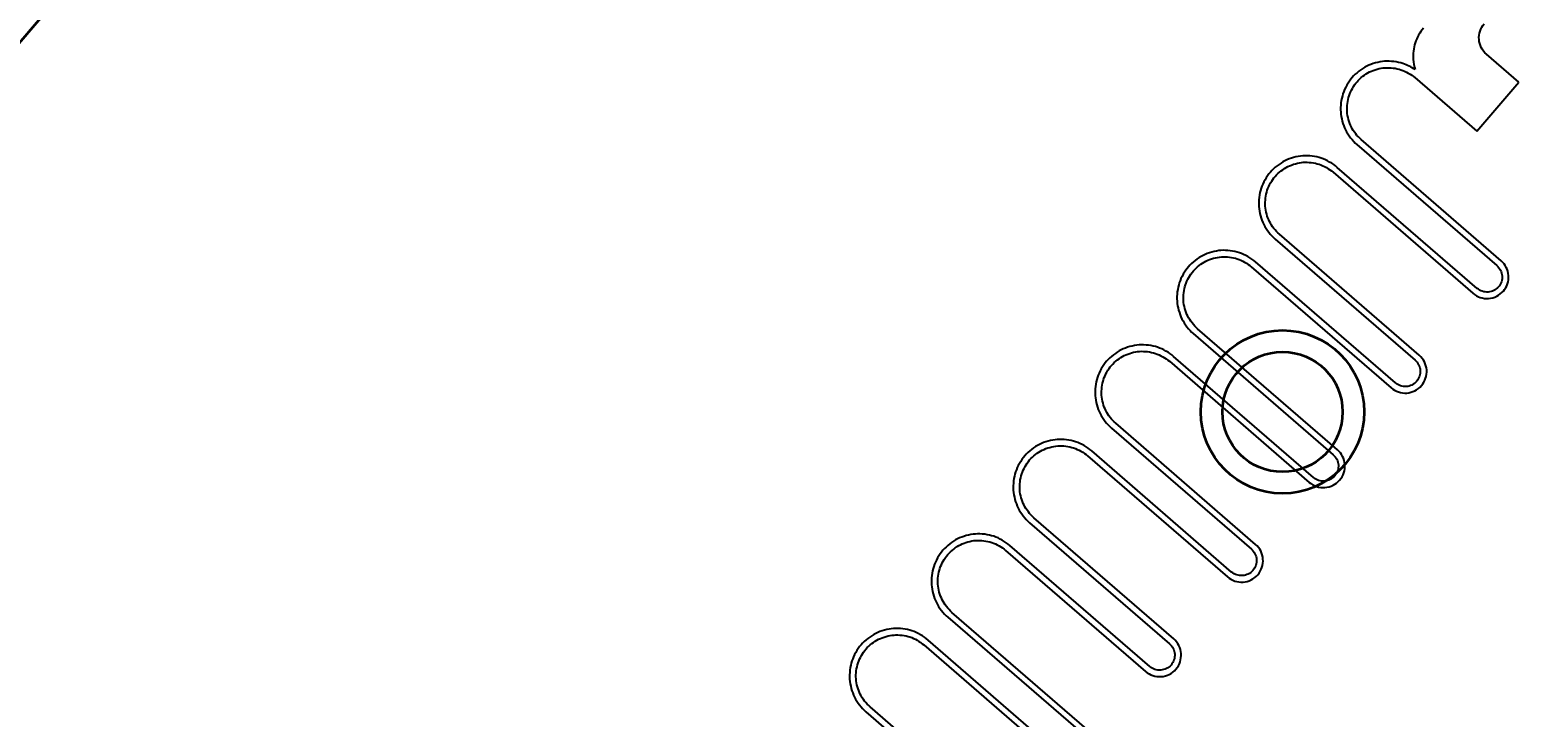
# Model space of a CAD drawing. Header units: millimetres. Extents: x -605 to 8012, y -2292 to 5879.
# Drawn here: x 4913.3 to 5086.3, y 2398.6 to 2478.5 of the extents above; entities that cross this region are included whole.
import ezdxf

# ---------------------------------------------------------------- set-up
doc = ezdxf.new("R2010")
doc.units = ezdxf.units.MM
doc.header["$LTSCALE"] = 5
doc.layers.get('0').update_dxf_attribs({"lineweight": 25})
doc.layers.add('Arestas Visíveis', color=7, linetype='Continuous', lineweight=35)
doc.layers.add('Dimensão', color=7, linetype='Continuous', lineweight=18, true_color=0x006400)
doc.styles.add('Texto_2_5_COTA - LNLS', font='SwissCLI.ttf')
doc.dimstyles.new('PADRAO-LNLS', dxfattribs={"dimscale": 5, "dimtxt": 2.5, "dimasz": 2.5, "dimexe": 1, "dimexo": 1, "dimgap": 0.25, "dimtad": 1, "dimdec": 1, "dimrnd": 1e-08, "dimzin": 0, "dimtxsty": 'Texto_2_5_COTA - LNLS', "dimcen": 0.09, "dimdle": 4, "dimclrd": 98, "dimclre": 98, "dimclrt": 1, "dimadec": 1, "dimazin": 0, "dimtfac": 0.6, "dimtdec": 3, "dimtmove": 0, "dimatfit": 3, "dimfxl": 1, "dimtolj": 1, "dimtzin": 0, "dimlwd": 15, "dimlwe": 15, "dimarcsym": 0})

# ---------------------------------------------------------------- blocks, each defined once
blk = doc.blocks.new('*D29')
at = {"layer": 'Defpoints', "color": 0, "linetype": 'Continuous', "transparency": 16777216}
for p in [(5101.32, 2083.83), (5040.88, 2036.1), (5098.36, 1963.31)]:
    blk.add_point(p, dxfattribs=at)
at = {"layer": 'Dimensão', "color": 98, "linetype": 'Continuous', "lineweight": 15, "transparency": 16777216}
for p, q in [((5093.57, 2093.64), (5085.82, 2103.45)), ((5044.8, 2039.2), (5105.24, 2086.93)), ((5102.28, 1966.41), (5162.72, 2014.14)), ((5166.54, 2001.23), (5174.29, 1991.42)), ((5376.08, 1735.87), (5174.29, 1991.42)), ((5830.08, 1735.87), (5376.08, 1735.87))]:
    blk.add_line(p, q, dxfattribs=at)
at = {"layer": 'Dimensão', "color": 98, "linetype": 'Continuous', "transparency": 16777216}
for points in [[(5095.2, 2094.93), (5091.93, 2092.35), (5101.32, 2083.83)], [(5168.18, 2002.52), (5164.91, 1999.94), (5158.8, 2011.04)]]:
    blk.add_solid(points, dxfattribs=at)
at = {"layer": 'Dimensão', "color": 1, "linetype": 'Continuous', "lineweight": 18, "transparency": 16777216, "insert": (5609.33, 1793.82), "char_height": 500, "attachment_point": 5, "style": 'Texto_2_5_COTA - LNLS'}
blk.add_mtext('\\A1;{\\H12.45;55,7 - (Centro Bloco Laminas e Centro Camara de Vacuo)}', dxfattribs=at)

msp = doc.modelspace()

# ---------------------------------------------------------------- linework, layer by layer
for p, q in [((5086.23919, 2472.35476), (5082.4586, 2475.62694)), ((5074.15088, 2472.89835), (5081.33092, 2466.68387)), ((5081.33092, 2466.68387), (5086.23919, 2472.35476)), ((5067.42733, 2465.13014), (5083.68078, 2451.06244)), ((5084.17161, 2451.62952), (5067.91816, 2465.69723)), ((5064.6519, 2461.91152), (5080.89943, 2447.84894)), ((5081.39026, 2448.41602), (5065.14273, 2462.4786)), ((5074.66671, 2440.64782), (5058.41918, 2454.7104)), ((5057.92835, 2454.14331), (5074.17588, 2440.08073)), ((5055.147, 2450.92981), (5071.39453, 2436.86723)), ((5071.88536, 2437.43432), (5055.63783, 2451.4969)), ((5048.42345, 2443.1616), (5064.67098, 2429.09902)), ((5065.16181, 2429.66611), (5048.91428, 2443.72869)), ((5062.38046, 2426.45261), (5046.13293, 2440.51519)), ((5045.6421, 2439.9481), (5061.88963, 2425.88552)), ((5038.91855, 2432.17989), (5055.16608, 2418.11731)), ((5055.65691, 2418.6844), (5039.40938, 2432.74698)), ((5036.1372, 2428.96639), (5052.38473, 2414.90381)), ((5052.87556, 2415.4709), (5036.62803, 2429.53348)), ((5046.15201, 2407.70269), (5029.90448, 2421.76527)), ((5029.41365, 2421.19818), (5045.66118, 2407.1356)), ((5026.6323, 2417.98468), (5042.87983, 2403.9221)), ((5043.37066, 2404.48919), (5027.12313, 2418.55177)), ((5019.90875, 2410.21647), (5036.15628, 2396.15389)), ((5036.64711, 2396.72098), (5020.39958, 2410.78356)), ((5033.86576, 2393.50748), (5017.61823, 2407.57006)), ((5017.1274, 2407.00297), (5033.37493, 2392.94039)), ((5010.40385, 2399.23477), (5026.65138, 2385.17219)), ((5027.14221, 2385.73927), (5010.89468, 2399.80185))]:
    msp.add_line(p, q)
for points, knots in [([(5075.15163, 2478.64491), (5074.7478, 2478.17833), (5074.38174, 2477.53466), (5073.99266, 2476.36346), (5073.90079, 2475.6287), (5073.97242, 2474.63496), (5074.05017, 2474.21726), (5074.17755, 2473.82576)], [0.29619254812, 0.29619254812, 0.29619254812, 0.29619254812, 0.33321661023, 0.33321661023, 0.37024067677, 0.37024067677, 0.39299592187, 0.39299592187, 0.39299592187, 0.39299592187]), ([(5082.4586, 2475.62694), (5082.22531, 2475.82885), (5081.99802, 2476.12111), (5081.72149, 2476.67275), (5081.62334, 2477.02974), (5081.57898, 2477.64522), (5081.62491, 2478.0126), (5081.81945, 2478.59819), (5082.00248, 2478.92003), (5082.20439, 2479.15332)], [0.07404813627, 0.07404813627, 0.07404813627, 0.07404813627, 0.09256017329, 0.09256017329, 0.11107220863, 0.11107220863, 0.12958424175, 0.12958424175, 0.14809627296, 0.14809627296, 0.14809627296, 0.14809627296]), ([(5074.17755, 2473.82576), (5073.74427, 2474.12651), (5073.23911, 2474.37351), (5072.12668, 2474.74307), (5071.31669, 2474.84434), (5069.95973, 2474.74652), (5069.17264, 2474.53012), (5067.9564, 2473.92046), (5067.31204, 2473.41932), (5066.42169, 2472.39064), (5066.01816, 2471.68106), (5065.58924, 2470.38996), (5065.48797, 2469.57997), (5065.58579, 2468.223), (5065.80219, 2467.43592), (5066.41185, 2466.21968), (5066.91299, 2465.57532), (5067.42733, 2465.13014)], [0.1745551819, 0.1745551819, 0.1745551819, 0.1745551819, 0.2040731471, 0.2040731471, 0.2448877788, 0.2448877788, 0.2857024048, 0.2857024048, 0.3265170254, 0.3265170254, 0.367331646, 0.367331646, 0.4081462719, 0.4081462719, 0.4489609036, 0.4489609036, 0.4897755393, 0.4897755393, 0.4897755393, 0.4897755393]), ([(5067.91816, 2465.69723), (5067.4738, 2466.08183), (5067.04085, 2466.63851), (5066.51415, 2467.68926), (5066.32719, 2468.36925), (5066.24268, 2469.54157), (5066.33018, 2470.24135), (5066.70073, 2471.35677), (5067.04936, 2471.9698), (5067.81856, 2472.85851), (5068.37524, 2473.29146), (5069.42599, 2473.81816), (5070.10597, 2474.00512), (5071.2783, 2474.08963), (5071.97807, 2474.00213), (5073.0935, 2473.63158), (5073.70652, 2473.28295), (5074.15088, 2472.89835)], [0.1410440705, 0.1410440705, 0.1410440705, 0.1410440705, 0.1763050948, 0.1763050948, 0.2115661156, 0.2115661156, 0.2468271314, 0.2468271314, 0.2820881428, 0.2820881428, 0.3173491542, 0.3173491542, 0.3526101701, 0.3526101701, 0.3878711909, 0.3878711909, 0.4231322152, 0.4231322152, 0.4231322152, 0.4231322152]), ([(5065.14273, 2462.4786), (5064.62839, 2462.92378), (5063.91881, 2463.32731), (5062.6277, 2463.75623), (5061.81772, 2463.8575), (5060.46075, 2463.75969), (5059.67367, 2463.54328), (5058.45743, 2462.93362), (5057.81307, 2462.43249), (5056.92272, 2461.4038), (5056.51918, 2460.69423), (5056.09027, 2459.40312), (5055.98899, 2458.59313), (5056.08681, 2457.23617), (5056.30321, 2456.44908), (5056.91288, 2455.23284), (5057.41401, 2454.58848), (5057.92835, 2454.14331)], [0.1632585114, 0.1632585114, 0.1632585114, 0.1632585114, 0.2040731447, 0.2040731447, 0.244887774, 0.244887774, 0.2857024023, 0.2857024023, 0.3265170254, 0.3265170254, 0.367331646, 0.367331646, 0.4081462719, 0.4081462719, 0.4489609036, 0.4489609036, 0.4897755393, 0.4897755393, 0.4897755393, 0.4897755393]), ([(5058.41918, 2454.7104), (5057.97482, 2455.095), (5057.54188, 2455.65168), (5057.01517, 2456.70243), (5056.82822, 2457.38241), (5056.74371, 2458.55474), (5056.8312, 2459.25451), (5057.20175, 2460.36994), (5057.55038, 2460.98296), (5058.31958, 2461.87167), (5058.87626, 2462.30462), (5059.92701, 2462.83133), (5060.607, 2463.01828), (5061.77932, 2463.10279), (5062.47909, 2463.0153), (5063.59452, 2462.64474), (5064.20754, 2462.29612), (5064.6519, 2461.91152)], [0.1410440705, 0.1410440705, 0.1410440705, 0.1410440705, 0.1763050927, 0.1763050927, 0.2115661115, 0.2115661115, 0.2468271294, 0.2468271294, 0.2820881428, 0.2820881428, 0.3173491542, 0.3173491542, 0.3526101701, 0.3526101701, 0.3878711909, 0.3878711909, 0.4231322152, 0.4231322152, 0.4231322152, 0.4231322152]), ([(5055.63783, 2451.4969), (5055.12348, 2451.94207), (5054.41391, 2452.34561), (5053.1228, 2452.77452), (5052.31282, 2452.8758), (5050.95585, 2452.77798), (5050.16877, 2452.56158), (5048.95253, 2451.95191), (5048.30817, 2451.45078), (5047.41782, 2450.42209), (5047.01428, 2449.71252), (5046.58537, 2448.42141), (5046.48409, 2447.61143), (5046.58191, 2446.25446), (5046.79831, 2445.46737), (5047.40798, 2444.25113), (5047.90911, 2443.60678), (5048.42345, 2443.1616)], [0.1632585114, 0.1632585114, 0.1632585114, 0.1632585114, 0.2040731471, 0.2040731471, 0.2448877788, 0.2448877788, 0.2857024047, 0.2857024047, 0.3265170254, 0.3265170254, 0.367331646, 0.367331646, 0.4081462719, 0.4081462719, 0.4489609036, 0.4489609036, 0.4897755393, 0.4897755393, 0.4897755393, 0.4897755393]), ([(5048.91428, 2443.72869), (5048.46992, 2444.11329), (5048.03698, 2444.66997), (5047.51027, 2445.72072), (5047.32332, 2446.4007), (5047.23881, 2447.57303), (5047.3263, 2448.2728), (5047.69685, 2449.38823), (5048.04548, 2450.00125), (5048.81468, 2450.88997), (5049.37136, 2451.32291), (5050.42211, 2451.84962), (5051.1021, 2452.03657), (5052.27442, 2452.12108), (5052.97419, 2452.03359), (5054.08962, 2451.66303), (5054.70264, 2451.31441), (5055.147, 2450.92981)], [0.1410440705, 0.1410440705, 0.1410440705, 0.1410440705, 0.1763050948, 0.1763050948, 0.2115661156, 0.2115661156, 0.2468271314, 0.2468271314, 0.2820881428, 0.2820881428, 0.3173491542, 0.3173491542, 0.3526101701, 0.3526101701, 0.3878711909, 0.3878711909, 0.4231322152, 0.4231322152, 0.4231322152, 0.4231322152]), ([(5080.89943, 2447.84894), (5081.13272, 2447.64702), (5081.45456, 2447.46399), (5082.04016, 2447.26945), (5082.40754, 2447.22352), (5083.02301, 2447.26788), (5083.38, 2447.36604), (5083.93164, 2447.64256), (5084.2239, 2447.86985), (5084.42582, 2448.10314), (5084.62773, 2448.33643), (5084.81076, 2448.65826), (5085.0053, 2449.24386), (5085.05124, 2449.61124), (5085.00687, 2450.22671), (5084.90872, 2450.58371), (5084.6322, 2451.13535), (5084.4049, 2451.42761), (5084.17161, 2451.62952)], [0.2221444022, 0.2221444022, 0.2221444022, 0.2221444022, 0.2406564375, 0.2406564375, 0.2591684717, 0.2591684717, 0.2776805044, 0.2776805044, 0.2961925361, 0.2961925361, 0.2961925361, 0.3147045678, 0.3147045678, 0.3332166006, 0.3332166006, 0.3517286347, 0.3517286347, 0.37024067, 0.37024067, 0.37024067, 0.37024067]), ([(5083.68078, 2451.06244), (5083.84409, 2450.92109), (5084.00319, 2450.71651), (5084.19676, 2450.33036), (5084.26546, 2450.08047), (5084.29652, 2449.64964), (5084.26437, 2449.39247), (5084.12819, 2448.98255), (5084.00007, 2448.75727), (5083.85873, 2448.59397), (5083.71739, 2448.43067), (5083.51281, 2448.27156), (5083.12666, 2448.07799), (5082.87676, 2448.00929), (5082.44593, 2447.97823), (5082.18877, 2448.01038), (5081.77885, 2448.14656), (5081.55356, 2448.27468), (5081.39026, 2448.41602)], [0.1555010815, 0.1555010815, 0.1555010815, 0.1555010815, 0.1684595062, 0.1684595062, 0.1814179302, 0.1814179302, 0.1943763531, 0.1943763531, 0.2073347753, 0.2073347753, 0.2073347753, 0.2202931975, 0.2202931975, 0.2332516204, 0.2332516204, 0.2462100443, 0.2462100443, 0.259168469, 0.259168469, 0.259168469, 0.259168469]), ([(5046.13293, 2440.51519), (5045.61858, 2440.96036), (5044.90901, 2441.3639), (5043.6179, 2441.79281), (5042.80792, 2441.89409), (5041.45095, 2441.79627), (5040.66387, 2441.57987), (5039.44763, 2440.97021), (5038.80327, 2440.46907), (5037.91292, 2439.44038), (5037.50938, 2438.73081), (5037.08047, 2437.4397), (5036.97919, 2436.62972), (5037.07701, 2435.27275), (5037.29341, 2434.48567), (5037.90308, 2433.26943), (5038.40421, 2432.62507), (5038.91855, 2432.17989)], [0.1632585114, 0.1632585114, 0.1632585114, 0.1632585114, 0.2040731471, 0.2040731471, 0.2448877788, 0.2448877788, 0.2857024047, 0.2857024047, 0.3265170254, 0.3265170254, 0.367331646, 0.367331646, 0.4081462719, 0.4081462719, 0.4489609036, 0.4489609036, 0.4897755393, 0.4897755393, 0.4897755393, 0.4897755393]), ([(5039.40938, 2432.74698), (5038.96502, 2433.13158), (5038.53208, 2433.68826), (5038.00537, 2434.73901), (5037.81842, 2435.419), (5037.73391, 2436.59132), (5037.8214, 2437.29109), (5038.19195, 2438.40652), (5038.54058, 2439.01954), (5039.30978, 2439.90826), (5039.86646, 2440.3412), (5040.91721, 2440.86791), (5041.5972, 2441.05487), (5042.76952, 2441.13937), (5043.46929, 2441.05188), (5044.58472, 2440.68133), (5045.19774, 2440.3327), (5045.6421, 2439.9481)], [0.1410440705, 0.1410440705, 0.1410440705, 0.1410440705, 0.1763050927, 0.1763050927, 0.2115661115, 0.2115661115, 0.2468271294, 0.2468271294, 0.2820881428, 0.2820881428, 0.3173491542, 0.3173491542, 0.3526101701, 0.3526101701, 0.3878711909, 0.3878711909, 0.4231322152, 0.4231322152, 0.4231322152, 0.4231322152]), ([(5071.39453, 2436.86723), (5071.62782, 2436.66531), (5071.94966, 2436.48228), (5072.53526, 2436.28774), (5072.90264, 2436.24181), (5073.51811, 2436.28618), (5073.8751, 2436.38433), (5074.42674, 2436.66085), (5074.719, 2436.88814), (5074.92092, 2437.12143), (5075.12283, 2437.35472), (5075.30586, 2437.67656), (5075.5004, 2438.26216), (5075.54634, 2438.62954), (5075.50197, 2439.24501), (5075.40382, 2439.602), (5075.1273, 2440.15364), (5074.9, 2440.4459), (5074.66671, 2440.64782)], [0.2221444022, 0.2221444022, 0.2221444022, 0.2221444022, 0.2406564375, 0.2406564375, 0.2591684717, 0.2591684717, 0.2776805044, 0.2776805044, 0.2961925361, 0.2961925361, 0.2961925361, 0.3147045678, 0.3147045678, 0.3332166006, 0.3332166006, 0.3517286347, 0.3517286347, 0.37024067, 0.37024067, 0.37024067, 0.37024067]), ([(5074.17588, 2440.08073), (5074.33919, 2439.93939), (5074.49829, 2439.73481), (5074.69186, 2439.34866), (5074.76056, 2439.09876), (5074.79162, 2438.66793), (5074.75947, 2438.41077), (5074.62329, 2438.00085), (5074.49517, 2437.77556), (5074.35383, 2437.61226), (5074.21249, 2437.44896), (5074.00791, 2437.28985), (5073.62176, 2437.09629), (5073.37186, 2437.02758), (5072.94103, 2436.99652), (5072.68387, 2437.02868), (5072.27395, 2437.16485), (5072.04866, 2437.29297), (5071.88536, 2437.43432)], [0.1555010815, 0.1555010815, 0.1555010815, 0.1555010815, 0.1684595062, 0.1684595062, 0.1814179302, 0.1814179302, 0.1943763531, 0.1943763531, 0.2073347753, 0.2073347753, 0.2073347753, 0.2202931975, 0.2202931975, 0.2332516204, 0.2332516204, 0.2462100443, 0.2462100443, 0.259168469, 0.259168469, 0.259168469, 0.259168469]), ([(5036.62803, 2429.53348), (5036.11368, 2429.97866), (5035.40411, 2430.38219), (5034.113, 2430.8111), (5033.30302, 2430.91238), (5031.94605, 2430.81456), (5031.15897, 2430.59816), (5029.94273, 2429.9885), (5029.29837, 2429.48736), (5028.40802, 2428.45868), (5028.00448, 2427.7491), (5027.57557, 2426.458), (5027.47429, 2425.64801), (5027.57211, 2424.29104), (5027.78851, 2423.50396), (5028.39818, 2422.28772), (5028.89931, 2421.64336), (5029.41365, 2421.19818)], [0.1632585114, 0.1632585114, 0.1632585114, 0.1632585114, 0.2040731471, 0.2040731471, 0.2448877788, 0.2448877788, 0.2857024047, 0.2857024047, 0.3265170254, 0.3265170254, 0.367331646, 0.367331646, 0.4081462719, 0.4081462719, 0.4489609036, 0.4489609036, 0.4897755393, 0.4897755393, 0.4897755393, 0.4897755393]), ([(5029.90448, 2421.76527), (5029.46012, 2422.14987), (5029.02718, 2422.70655), (5028.50047, 2423.7573), (5028.31352, 2424.43729), (5028.22901, 2425.60961), (5028.3165, 2426.30939), (5028.68705, 2427.42481), (5029.03568, 2428.03783), (5029.80488, 2428.92655), (5030.36156, 2429.3595), (5031.41231, 2429.8862), (5032.0923, 2430.07316), (5033.26462, 2430.15767), (5033.96439, 2430.07017), (5035.07982, 2429.69962), (5035.69284, 2429.35099), (5036.1372, 2428.96639)], [0.1410440705, 0.1410440705, 0.1410440705, 0.1410440705, 0.1763050927, 0.1763050927, 0.2115661115, 0.2115661115, 0.2468271294, 0.2468271294, 0.2820881428, 0.2820881428, 0.3173491542, 0.3173491542, 0.3526101701, 0.3526101701, 0.3878711909, 0.3878711909, 0.4231322152, 0.4231322152, 0.4231322152, 0.4231322152]), ([(5061.88963, 2425.88552), (5062.12292, 2425.6836), (5062.44476, 2425.50058), (5063.03036, 2425.30603), (5063.39774, 2425.2601), (5064.01321, 2425.30447), (5064.3702, 2425.40262), (5064.92184, 2425.67914), (5065.2141, 2425.90644), (5065.41602, 2426.13972), (5065.61793, 2426.37301), (5065.80096, 2426.69485), (5065.9955, 2427.28045), (5066.04144, 2427.64783), (5065.99707, 2428.2633), (5065.89892, 2428.62029), (5065.6224, 2429.17193), (5065.3951, 2429.46419), (5065.16181, 2429.66611)], [0.2221444022, 0.2221444022, 0.2221444022, 0.2221444022, 0.2406564375, 0.2406564375, 0.2591684717, 0.2591684717, 0.2776805044, 0.2776805044, 0.2961925361, 0.2961925361, 0.2961925361, 0.3147045678, 0.3147045678, 0.3332166006, 0.3332166006, 0.3517286347, 0.3517286347, 0.37024067, 0.37024067, 0.37024067, 0.37024067]), ([(5064.67098, 2429.09902), (5064.83429, 2428.95768), (5064.99339, 2428.7531), (5065.18696, 2428.36695), (5065.25566, 2428.11705), (5065.28672, 2427.68622), (5065.25457, 2427.42906), (5065.11839, 2427.01914), (5064.99027, 2426.79385), (5064.84893, 2426.63055), (5064.70759, 2426.46725), (5064.50301, 2426.30814), (5064.11686, 2426.11458), (5063.86696, 2426.04587), (5063.43613, 2426.01481), (5063.17897, 2426.04697), (5062.76905, 2426.18315), (5062.54376, 2426.31127), (5062.38046, 2426.45261)], [0.1555010815, 0.1555010815, 0.1555010815, 0.1555010815, 0.1684595062, 0.1684595062, 0.1814179302, 0.1814179302, 0.1943763531, 0.1943763531, 0.2073347753, 0.2073347753, 0.2073347753, 0.2202931975, 0.2202931975, 0.2332516204, 0.2332516204, 0.2462100443, 0.2462100443, 0.259168469, 0.259168469, 0.259168469, 0.259168469]), ([(5027.12313, 2418.55177), (5026.60878, 2418.99695), (5025.89921, 2419.40048), (5024.6081, 2419.8294), (5023.79812, 2419.93067), (5022.44115, 2419.83285), (5021.65407, 2419.61645), (5020.43783, 2419.00679), (5019.79347, 2418.50566), (5018.90312, 2417.47697), (5018.49958, 2416.76739), (5018.07067, 2415.47629), (5017.96939, 2414.6663), (5018.06721, 2413.30933), (5018.28361, 2412.52225), (5018.89328, 2411.30601), (5019.39441, 2410.66165), (5019.90875, 2410.21647)], [0.1632585114, 0.1632585114, 0.1632585114, 0.1632585114, 0.2040731471, 0.2040731471, 0.2448877788, 0.2448877788, 0.2857024047, 0.2857024047, 0.3265170254, 0.3265170254, 0.367331646, 0.367331646, 0.4081462719, 0.4081462719, 0.4489609036, 0.4489609036, 0.4897755393, 0.4897755393, 0.4897755393, 0.4897755393]), ([(5020.39958, 2410.78356), (5019.95522, 2411.16816), (5019.52228, 2411.72485), (5018.99557, 2412.77559), (5018.80861, 2413.45558), (5018.72411, 2414.62791), (5018.8116, 2415.32768), (5019.18215, 2416.4431), (5019.53078, 2417.05613), (5020.29998, 2417.94484), (5020.85666, 2418.37779), (5021.90741, 2418.90449), (5022.5874, 2419.09145), (5023.75972, 2419.17596), (5024.45949, 2419.08846), (5025.57492, 2418.71791), (5026.18794, 2418.36928), (5026.6323, 2417.98468)], [0.1410440705, 0.1410440705, 0.1410440705, 0.1410440705, 0.1763050927, 0.1763050927, 0.2115661115, 0.2115661115, 0.2468271294, 0.2468271294, 0.2820881428, 0.2820881428, 0.3173491542, 0.3173491542, 0.3526101701, 0.3526101701, 0.3878711909, 0.3878711909, 0.4231322152, 0.4231322152, 0.4231322152, 0.4231322152]), ([(5052.38473, 2414.90381), (5052.61802, 2414.7019), (5052.93986, 2414.51887), (5053.52546, 2414.32433), (5053.89284, 2414.27839), (5054.50831, 2414.32276), (5054.8653, 2414.42091), (5055.41694, 2414.69743), (5055.7092, 2414.92473), (5055.91112, 2415.15802), (5056.11303, 2415.3913), (5056.29606, 2415.71314), (5056.4906, 2416.29874), (5056.53653, 2416.66612), (5056.49217, 2417.28159), (5056.39402, 2417.63858), (5056.1175, 2418.19023), (5055.8902, 2418.48248), (5055.65691, 2418.6844)], [0.2221444022, 0.2221444022, 0.2221444022, 0.2221444022, 0.2406564375, 0.2406564375, 0.2591684717, 0.2591684717, 0.2776805044, 0.2776805044, 0.2961925361, 0.2961925361, 0.2961925361, 0.3147045678, 0.3147045678, 0.3332166006, 0.3332166006, 0.3517286347, 0.3517286347, 0.37024067, 0.37024067, 0.37024067, 0.37024067]), ([(5055.16608, 2418.11731), (5055.32939, 2417.97597), (5055.48849, 2417.77139), (5055.68206, 2417.38524), (5055.75076, 2417.13534), (5055.78182, 2416.70452), (5055.74967, 2416.44735), (5055.61349, 2416.03743), (5055.48537, 2415.81214), (5055.34403, 2415.64884), (5055.20269, 2415.48554), (5054.99811, 2415.32643), (5054.61196, 2415.13287), (5054.36206, 2415.06416), (5053.93123, 2415.03311), (5053.67407, 2415.06526), (5053.26415, 2415.20144), (5053.03886, 2415.32956), (5052.87556, 2415.4709)], [0.1555010815, 0.1555010815, 0.1555010815, 0.1555010815, 0.1684595062, 0.1684595062, 0.1814179302, 0.1814179302, 0.1943763531, 0.1943763531, 0.2073347753, 0.2073347753, 0.2073347753, 0.2202931975, 0.2202931975, 0.2332516204, 0.2332516204, 0.2462100443, 0.2462100443, 0.259168469, 0.259168469, 0.259168469, 0.259168469]), ([(5017.61823, 2407.57006), (5017.10388, 2408.01524), (5016.39431, 2408.41877), (5015.1032, 2408.84769), (5014.29322, 2408.94896), (5012.93625, 2408.85114), (5012.14917, 2408.63474), (5010.93293, 2408.02508), (5010.28857, 2407.52395), (5009.39822, 2406.49526), (5008.99468, 2405.78569), (5008.56577, 2404.49458), (5008.46449, 2403.68459), (5008.56231, 2402.32763), (5008.77871, 2401.54054), (5009.38837, 2400.3243), (5009.88951, 2399.67994), (5010.40385, 2399.23477)], [0.1632585114, 0.1632585114, 0.1632585114, 0.1632585114, 0.2040731471, 0.2040731471, 0.2448877788, 0.2448877788, 0.2857024047, 0.2857024047, 0.3265170254, 0.3265170254, 0.367331646, 0.367331646, 0.4081462719, 0.4081462719, 0.4489609036, 0.4489609036, 0.4897755393, 0.4897755393, 0.4897755393, 0.4897755393]), ([(5010.89468, 2399.80185), (5010.45032, 2400.18646), (5010.01738, 2400.74314), (5009.49067, 2401.79388), (5009.30371, 2402.47387), (5009.21921, 2403.6462), (5009.3067, 2404.34597), (5009.67725, 2405.4614), (5010.02588, 2406.07442), (5010.79508, 2406.96313), (5011.35176, 2407.39608), (5012.40251, 2407.92278), (5013.0825, 2408.10974), (5014.25482, 2408.19425), (5014.95459, 2408.10675), (5016.07002, 2407.7362), (5016.68304, 2407.38758), (5017.1274, 2407.00297)], [0.1410440705, 0.1410440705, 0.1410440705, 0.1410440705, 0.1763050948, 0.1763050948, 0.2115661156, 0.2115661156, 0.2468271314, 0.2468271314, 0.2820881428, 0.2820881428, 0.3173491542, 0.3173491542, 0.3526101701, 0.3526101701, 0.3878711909, 0.3878711909, 0.4231322152, 0.4231322152, 0.4231322152, 0.4231322152]), ([(5042.87983, 2403.9221), (5043.11312, 2403.72019), (5043.43496, 2403.53716), (5044.02056, 2403.34262), (5044.38794, 2403.29668), (5045.00341, 2403.34105), (5045.3604, 2403.4392), (5045.91204, 2403.71572), (5046.2043, 2403.94302), (5046.40622, 2404.17631), (5046.60813, 2404.4096), (5046.79116, 2404.73143), (5046.9857, 2405.31703), (5047.03163, 2405.68441), (5046.98727, 2406.29988), (5046.88912, 2406.65688), (5046.61259, 2407.20852), (5046.3853, 2407.50078), (5046.15201, 2407.70269)], [0.2221444022, 0.2221444022, 0.2221444022, 0.2221444022, 0.2406564375, 0.2406564375, 0.2591684717, 0.2591684717, 0.2776805044, 0.2776805044, 0.2961925361, 0.2961925361, 0.2961925361, 0.3147045678, 0.3147045678, 0.3332166006, 0.3332166006, 0.3517286347, 0.3517286347, 0.37024067, 0.37024067, 0.37024067, 0.37024067]), ([(5045.66118, 2407.1356), (5045.82449, 2406.99426), (5045.98359, 2406.78968), (5046.17716, 2406.40353), (5046.24586, 2406.15364), (5046.27692, 2405.72281), (5046.24477, 2405.46564), (5046.10859, 2405.05572), (5045.98047, 2404.83044), (5045.83913, 2404.66713), (5045.69779, 2404.50383), (5045.49321, 2404.34473), (5045.10706, 2404.15116), (5044.85716, 2404.08245), (5044.42633, 2404.0514), (5044.16917, 2404.08355), (5043.75925, 2404.21973), (5043.53396, 2404.34785), (5043.37066, 2404.48919)], [0.1555010815, 0.1555010815, 0.1555010815, 0.1555010815, 0.1684595062, 0.1684595062, 0.1814179302, 0.1814179302, 0.1943763531, 0.1943763531, 0.2073347753, 0.2073347753, 0.2073347753, 0.2202931979, 0.2202931979, 0.2332516212, 0.2332516212, 0.2462100447, 0.2462100447, 0.259168469, 0.259168469, 0.259168469, 0.259168469])]:
    msp.add_open_spline(points, degree=3, knots=knots)
at = {"layer": 'Arestas Visíveis'}
msp.add_line((5023.03342, 2606.61274), (4510.7383, 2007.93088), dxfattribs=at)
for radius in [9.48, 6.98]:
    msp.add_circle((5058.78374, 2434.07067), radius, dxfattribs=at)
for centre, radius, start, end in [((3576.25462, 3890.88959), 2228.83333, 297.42611141, 319.16634279), ((3576.25462, 3890.88959), 2250, 297.42208076, 319.17037344), ((3580.86296, 3885.05363), 2250, 308.30683743, 318.96815639)]:
    msp.add_arc(centre, radius, start, end, dxfattribs=at)

# ---------------------------------------------------------------- dimensions: what is measured, and where the dimension line sits
at = {"layer": 'Dimensão', "color": 98, "linetype": 'Continuous', "lineweight": 18, "true_color": 0x006400}
dim = msp.add_linear_dim(base=(5101.31549, 2083.83002), p1=(5098.358, 1963.31148), p2=(5040.87693, 2036.10499), angle=308.2962271, text='{\\H12.45;<> - (Centro Bloco Laminas e Centro Camara de Vacuo)}', dimstyle='PADRAO-LNLS', override={"dimscale": 5, "dimtxt": 100, "dimgap": 10, "dimtih": 1, "dimtoh": 1, "dimdec": 1, "dimlfac": 0.6, "dimpost": '', "dimtol": 0, "dimlim": 0, "dimtp": 0, "dimtm": 0, "dimtdec": 3, "dimtofl": 0, "dimtmove": 1, "dimatfit": 2}, dxfattribs=at)
dim.commit()
dim.dimension.update_dxf_attribs({"geometry": '*D29', "text_midpoint": (5381.54912, 1735.87204), "dimtype": 160})

doc.saveas('drawing.dxf')
